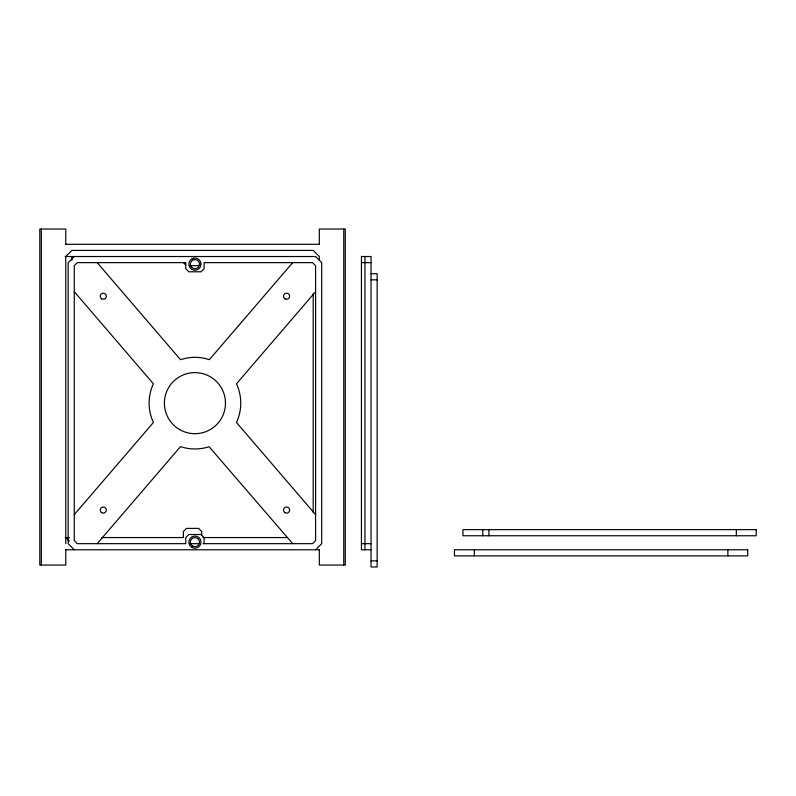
<?xml version="1.0" encoding="UTF-8"?>
<svg xmlns="http://www.w3.org/2000/svg" width="796" height="796" viewBox="0 0 796 796"><rect width="100%" height="100%" fill="white"/><g stroke="black" fill="none" stroke-linecap="round" stroke-linejoin="round"><path stroke-width="1.19" d="M74.267 514.644L153.419 422.467L153.071 421.79A45.82 45.82 0 0 1 153.071 384.508L153.419 383.831L74.267 291.654M292.689 262.63L209.358 359.673L204.463 358.329A45.82 45.82 0 0 0 185.408 358.329L180.513 359.673L97.182 262.63M97.182 543.668L180.513 446.626L185.408 447.969A45.82 45.82 0 0 0 209.089 446.725L292.689 543.668M315.594 291.654L236.442 383.831L236.79 384.508A45.82 45.82 0 0 1 236.79 421.79L236.442 422.467L315.594 514.644M74.267 256.521L68.157 262.63L68.157 543.668L74.267 549.777M200.174 264.153L198.652 265.685L190.095 265.685M315.594 549.777L321.703 543.668L321.703 262.63L315.594 256.521L65.242 256.521M65.769 244.302L319.315 244.302M361.444 262.63L371.045 262.63M371.045 273.715L377.155 273.715L377.155 566.971L371.045 566.971L371.045 256.521L361.444 256.521L361.444 549.777L371.045 549.777M371.045 279.824L377.155 279.824M65.242 537.559L69.431 537.559M101.669 537.559L183.388 537.559L183.379 531.449L186.433 528.395L198.652 528.395L201.706 531.449L201.706 535.111M202.841 537.559L287.187 537.559M189.448 543.668L199.348 543.668M203.06 543.668L312.539 543.668L315.594 540.613L315.594 265.685L312.539 262.63L204.094 262.63L204.094 268.74L201.04 271.794L188.821 271.794L185.766 268.74L185.766 262.63L77.321 262.63L74.267 265.685L74.267 540.613L77.321 543.668L185.766 543.668L185.766 537.559L188.821 534.504L201.04 534.504L204.094 537.559L204.094 543.668M361.444 543.668L371.045 543.668M65.769 549.777L319.315 549.777M371.045 560.862L377.155 560.862M183.379 262.63L185.667 264.919M65.769 537.559L69.252 541.051M736.34 529.648L736.34 535.758M727.872 549.777L727.872 555.887M488.903 529.648L488.903 535.758M482.794 529.648L482.794 535.758M474.326 549.777L474.326 555.887M364.936 256.521L364.936 549.777M343.753 229.029L343.753 565.051M319.315 244.471L319.315 229.029L345.275 229.029L345.275 565.051L319.315 565.051L319.315 549.608M319.315 260.252L319.315 256.521L313.206 250.412L71.879 250.412L65.769 256.521L65.769 543.668M313.206 293.824L313.206 512.684M71.879 256.521L71.879 260.252M65.769 244.471L65.769 229.029L39.8 229.029L39.8 565.051L65.769 565.051L65.769 549.608M41.332 229.029L41.332 565.051M193.617 259.128A1.532 1.532 0 0 1 192.93 259.526M191.776 256.72A1.532 1.532 0 0 1 193.299 256.72M756.2 529.648L462.944 529.648L462.944 535.758L756.2 535.758L756.2 529.648M747.733 549.777L454.466 549.777L454.466 555.887L747.733 555.887L747.733 549.777M179.657 429.601A30.546 30.546 0 0 0 225.477 403.154A30.546 30.546 0 0 0 179.657 376.697A30.546 30.546 0 0 0 179.657 429.601M101.759 512.714A3.055 3.055 0 0 0 106.346 510.067A3.055 3.055 0 0 0 101.759 507.42A3.055 3.055 0 0 0 101.759 512.714M285.048 512.714A3.055 3.055 0 0 0 289.635 510.067A3.055 3.055 0 0 0 285.048 507.42A3.055 3.055 0 0 0 285.048 512.714M101.759 298.878A3.055 3.055 0 0 0 106.346 296.231A3.055 3.055 0 0 0 101.759 293.585A3.055 3.055 0 0 0 101.759 298.878M285.048 298.878A3.055 3.055 0 0 0 289.635 296.231A3.055 3.055 0 0 0 285.048 293.585A3.055 3.055 0 0 0 285.048 298.878M191.876 269.446A6.109 6.109 0 0 0 201.04 264.153A6.109 6.109 0 0 0 191.876 258.869A6.109 6.109 0 0 0 191.876 269.446M191.876 547.429A6.109 6.109 0 0 0 201.04 542.146A6.109 6.109 0 0 0 191.876 536.852A6.109 6.109 0 0 0 191.876 547.429M191.697 267.396A4.587 4.587 0 0 0 199.358 265.347A4.587 4.587 0 0 0 193.746 259.735A4.587 4.587 0 0 0 191.697 267.396M192.642 546.106A4.587 4.587 0 0 0 199.517 542.146A4.587 4.587 0 0 0 192.642 538.176A4.587 4.587 0 0 0 192.642 546.106"/></g></svg>
